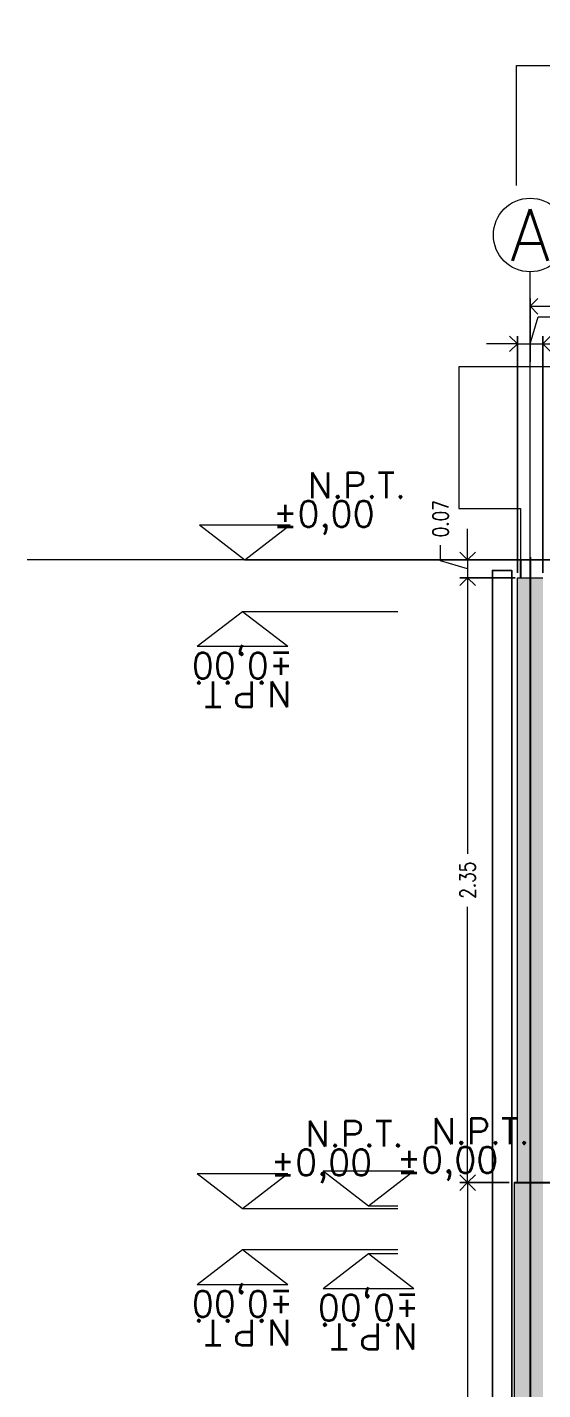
# Model space of a CAD drawing. Header units: metres. Extents: x -2 to 612, y -64 to 156.
# Drawn here: x 455.54 to 457.54, y -27.99 to -22.69 of the extents above; entities that cross this region are included whole.
import ezdxf
from ezdxf.enums import TextEntityAlignment as Align

# ---------------------------------------------------------------- set-up
doc = ezdxf.new("R2010")
doc.units = ezdxf.units.M
doc.header["$LTSCALE"] = 5
doc.header["$MEASUREMENT"] = 0
doc.linetypes.add('HIDDEN', pattern=[0.375, 0.25, -0.125])
doc.layers.get('0').update_dxf_attribs({"color": 30})
doc.layers.get('DEFPOINTS').update_dxf_attribs({"color": 210})
doc.layers.add('_AUX', color=210, linetype='Continuous', lineweight=18, plot=False)
for name, color, linetype, lineweight in [('A-ANNO-DIMS', 3, 'Continuous', 18), ('A-ANNO-SYMB', 3, 'Continuous', 18), ('A-ANNO-TEXT', 3, 'Continuous', 18), ('A-ELEV-IDEN', 3, 'Continuous', 18), ('A-ELEV-MBE1', 7, 'Continuous', 35), ('A-ELEV-MBE2', 4, 'Continuous', 25), ('A-ELEV-PATT', 8, 'Continuous', 18)]:
    doc.layers.add(name, color=color, linetype=linetype, lineweight=lineweight)
doc.styles.add('E-ROMANS', font='romans.shx', dxfattribs={"width": 0.8})
doc.dimstyles.new('E-0050_ARW_12', dxfattribs={"dimscale": 0.001, "dimtxt": 60, "dimasz": 60, "dimexe": 30, "dimexo": 20, "dimgap": 30, "dimtad": 0, "dimzin": 0, "dimdsep": 46, "dimtxsty": 'E-ROMANS', "dimblk": 'OPEN90', "dimcen": 30, "dimclrd": 256, "dimclre": 256, "dimclrt": 256, "dimadec": 0, "dimazin": 0, "dimtfac": 1, "dimtmove": 1, "dimatfit": 3, "dimldrblk": 'OPEN90', "dimfxl": 1, "dimtfill": 1, "dimtolj": 1, "dimtzin": 0, "dimlwd": -1, "dimarcsym": 0})

# ---------------------------------------------------------------- blocks, each defined once
blk = doc.blocks.new('_Open90')
at = {"color": 0, "linetype": 'ByBlock', "lineweight": -2}
for p, q in [((0, 0), (-1, 0)), ((-0.5, 0.5), (0, 0)), ((0, 0), (-0.5, -0.5))]:
    blk.add_line(p, q, dxfattribs=at)
blk = doc.blocks.new('*D934')
at = {"layer": 'A-ANNO-DIMS', "lineweight": -2, "transparency": 16777216}
for p, q in [((457.4949143828669, -23.99431957195017), (457.4949143828669, -23.74906314733757)), ((460.591909793163, -24.04431957195055), (460.591909793163, -23.74906314733757))]:
    blk.add_line(p, q, dxfattribs=at)
at = {"layer": 'A-ANNO-DIMS', "transparency": 16777216}
for p, q in [((457.5549143828669, -23.77906314733757), (458.9402692308721, -23.77906314733757)), ((460.531909793163, -23.77906314733757), (459.1465549451578, -23.77906314733757))]:
    blk.add_line(p, q, dxfattribs=at)
at = {"layer": 'DEFPOINTS', "color": 0, "transparency": 16777216}
for p in [(460.591909793163, -23.77906314733757), (457.4949143828669, -24.01431957195017), (460.591909793163, -24.06431957195055)]:
    blk.add_point(p, dxfattribs=at)
at = {"layer": 'A-ANNO-DIMS', "transparency": 16777216, "xscale": 0.06, "yscale": 0.06, "zscale": 0.06, "rotation": 180}
blk.add_blockref('_Open90', (457.4949143828669, -23.77906314733757), dxfattribs=at)
at = {"layer": 'A-ANNO-DIMS', "transparency": 16777216, "xscale": 0.06, "yscale": 0.06, "zscale": 0.06}
blk.add_blockref('_Open90', (460.591909793163, -23.77906314733757), dxfattribs=at)
at = {"layer": 'A-ANNO-DIMS', "transparency": 16777216, "insert": (459.043412088015, -23.77906314733757), "char_height": 0.06, "attachment_point": 5, "style": 'E-ROMANS', "bg_fill": 3, "box_fill_scale": 1.25, "bg_fill_color": 256, "bg_fill_true_color": 13158600, "bg_fill_transparency": 0}
blk.add_mtext('\\A1;3.10', dxfattribs=at)
blk = doc.blocks.new('*D1321')
at = {"layer": 'A-ANNO-DIMS', "transparency": 16777216}
for p, q in [((457.4949080528769, -23.92462123762759), (457.5264080528769, -23.81962123762759)), ((457.5264080528769, -23.81962123762759), (457.5864080528769, -23.81962123762759)), ((457.3854017730063, -23.92462123762759), (457.3254017730063, -23.92462123762759)), ((457.4454017730063, -23.92462123762759), (457.5444143327475, -23.92462123762759)), ((457.4454017730063, -23.92462123762759), (457.5444143327475, -23.92462123762759)), ((457.6044143327475, -23.92462123762759), (457.6644143327475, -23.92462123762759))]:
    blk.add_line(p, q, dxfattribs=at)
at = {"layer": 'A-ANNO-DIMS', "lineweight": -2, "transparency": 16777216}
for p, q in [((457.4454017730063, -24.81431952013581), (457.4454017730063, -23.89462123762759)), ((457.5444143327475, -24.81431952013582), (457.5444143327475, -23.89462123762759))]:
    blk.add_line(p, q, dxfattribs=at)
at = {"layer": 'DEFPOINTS', "color": 0, "transparency": 16777216}
for p in [(457.5444143327475, -23.92462123762759), (457.4454017730063, -24.83431952013581), (457.5444143327475, -24.83431952013582)]:
    blk.add_point(p, dxfattribs=at)
at = {"layer": 'A-ANNO-DIMS', "transparency": 16777216, "xscale": 0.06, "yscale": 0.06, "zscale": 0.06}
blk.add_blockref('_Open90', (457.4454017730063, -23.92462123762759), dxfattribs=at)
at = {"layer": 'A-ANNO-DIMS', "transparency": 16777216, "xscale": 0.06, "yscale": 0.06, "zscale": 0.06, "rotation": 180}
blk.add_blockref('_Open90', (457.5444143327475, -23.92462123762759), dxfattribs=at)
at = {"layer": 'A-ANNO-DIMS', "transparency": 16777216, "insert": (457.6895509100197, -23.81962123762759), "char_height": 0.06, "attachment_point": 5, "style": 'E-ROMANS', "bg_fill": 3, "box_fill_scale": 1.25, "bg_fill_color": 256, "bg_fill_true_color": 13158600, "bg_fill_transparency": 0}
blk.add_mtext('\\A1;0.10', dxfattribs=at)
blk = doc.blocks.new('*D1332')
at = {"layer": 'A-ANNO-DIMS', "transparency": 16777216}
for p, q in [((457.2522823904194, -24.70431957195054), (457.2522823904194, -24.64431957195054)), ((457.1472823904194, -24.76781954604317), (457.1472823904194, -24.70781954604317)), ((457.2522823904194, -24.79931954604317), (457.1472823904194, -24.76781954604317)), ((457.2522823904194, -24.76431957195054), (457.2522823904194, -24.83431952013581)), ((457.2522823904194, -24.76431957195054), (457.2522823904194, -24.83431952013581)), ((457.2522823904194, -24.89431952013581), (457.2522823904194, -24.95431952013581))]:
    blk.add_line(p, q, dxfattribs=at)
at = {"layer": 'A-ANNO-DIMS', "lineweight": -2, "transparency": 16777216}
for p, q in [((457.4374366664902, -24.76431957195054), (457.2222823904194, -24.76431957195054)), ((457.4374366664902, -24.83431952013581), (457.2222823904194, -24.83431952013581))]:
    blk.add_line(p, q, dxfattribs=at)
at = {"layer": 'DEFPOINTS', "color": 0, "transparency": 16777216}
for p in [(457.4574366664901, -24.76431957195054), (457.2522823904194, -24.83431952013581), (457.4574366664901, -24.83431952013581)]:
    blk.add_point(p, dxfattribs=at)
at = {"layer": 'A-ANNO-DIMS', "transparency": 16777216, "xscale": 0.06, "yscale": 0.06, "zscale": 0.06}
for p, rotation in [((457.2522823904194, -24.76431957195054), 270), ((457.2522823904194, -24.83431952013581), 90)]:
    blk.add_blockref('_Open90', p, dxfattribs=dict(at, rotation=rotation))
at = {"layer": 'A-ANNO-DIMS', "transparency": 16777216, "insert": (457.1472823904194, -24.60467668890024), "char_height": 0.06, "attachment_point": 5, "rotation": 90, "style": 'E-ROMANS', "bg_fill": 3, "box_fill_scale": 1.25, "bg_fill_color": 256, "bg_fill_true_color": 13158600, "bg_fill_transparency": 0}
blk.add_mtext('\\A1;0.07', dxfattribs=at)
blk = doc.blocks.new('*D1333')
at = {"layer": 'A-ANNO-DIMS', "lineweight": -2, "transparency": 16777216}
for p, q in [((457.4374366664902, -24.83431952013581), (457.2222823904194, -24.83431952013581)), ((457.4134021545283, -27.18431952013633), (457.2222823904194, -27.18431952013633))]:
    blk.add_line(p, q, dxfattribs=at)
at = {"layer": 'A-ANNO-DIMS', "transparency": 16777216}
for p, q in [((457.2522823904194, -24.89431952013581), (457.2522823904194, -25.90617666299321)), ((457.2522823904194, -27.12431952013633), (457.2522823904194, -26.11246237727892))]:
    blk.add_line(p, q, dxfattribs=at)
at = {"layer": 'DEFPOINTS', "color": 0, "transparency": 16777216}
for p in [(457.4574366664901, -24.83431952013581), (457.2522823904194, -27.18431952013633), (457.4334021545283, -27.18431952013633)]:
    blk.add_point(p, dxfattribs=at)
at = {"layer": 'A-ANNO-DIMS', "transparency": 16777216, "xscale": 0.06, "yscale": 0.06, "zscale": 0.06}
for p, rotation in [((457.2522823904194, -24.83431952013581), 90), ((457.2522823904194, -27.18431952013633), 270)]:
    blk.add_blockref('_Open90', p, dxfattribs=dict(at, rotation=rotation))
at = {"layer": 'A-ANNO-DIMS', "transparency": 16777216, "insert": (457.2522823904194, -26.00931952013599), "char_height": 0.06, "attachment_point": 5, "rotation": 90, "style": 'E-ROMANS', "bg_fill": 3, "box_fill_scale": 1.25, "bg_fill_color": 256, "bg_fill_true_color": 13158600, "bg_fill_transparency": 0}
blk.add_mtext('\\A1;2.35', dxfattribs=at)
blk = doc.blocks.new('*D1334')
at = {"layer": 'A-ANNO-DIMS', "lineweight": -2, "transparency": 16777216}
for p, q in [((457.4134021545283, -27.18431952013633), (457.2222823904194, -27.18431952013633)), ((457.5244143327473, -29.57431952013594), (457.2222823904194, -29.57431952013594))]:
    blk.add_line(p, q, dxfattribs=at)
at = {"layer": 'A-ANNO-DIMS', "transparency": 16777216}
for p, q in [((457.2522823904194, -27.24431952013633), (457.2522823904194, -28.27731952013614)), ((457.2522823904194, -29.51431952013595), (457.2522823904194, -28.48131952013614))]:
    blk.add_line(p, q, dxfattribs=at)
at = {"layer": 'DEFPOINTS', "color": 0, "transparency": 16777216}
for p in [(457.4334021545283, -27.18431952013633), (457.2522823904194, -29.57431952013594), (457.5444143327472, -29.57431952013594)]:
    blk.add_point(p, dxfattribs=at)
at = {"layer": 'A-ANNO-DIMS', "transparency": 16777216, "xscale": 0.06, "yscale": 0.06, "zscale": 0.06}
for p, rotation in [((457.2522823904194, -27.18431952013633), 90), ((457.2522823904194, -29.57431952013594), 270)]:
    blk.add_blockref('_Open90', p, dxfattribs=dict(at, rotation=rotation))
at = {"layer": 'A-ANNO-DIMS', "transparency": 16777216, "insert": (457.2522823904194, -28.37931952013606), "char_height": 0.06, "attachment_point": 5, "rotation": 90, "style": 'E-ROMANS', "bg_fill": 3, "box_fill_scale": 1.25, "bg_fill_color": 256, "bg_fill_true_color": 13158600, "bg_fill_transparency": 0}
blk.add_mtext('\\A1;2.39', dxfattribs=at)

msp = doc.modelspace()

# ---------------------------------------------------------------- hatches: boundary and pattern name
at = {"layer": 'A-ELEV-PATT'}
h = msp.add_hatch(color=252, dxfattribs=at)
h.paths.add_polyline_path([(457.4334021545283, -29.60439387021279), (457.5444143327472, -29.6043938702128), (457.5444143327472, -27.18431952013633), (457.4334021545283, -27.18431952013633)])
h.paths.add_polyline_path([(457.4454017730063, -27.18431952013633), (457.5444143327472, -27.18431952013633), (457.5444143327475, -24.83431952013582), (457.4454017730063, -24.83431952013581)])

# ---------------------------------------------------------------- linework, layer by layer
at = {"layer": '_AUX'}
msp.add_lwpolyline([(457.4980204937469, -29.71068754103807), (457.4980204937469, -24.75325594543393)], dxfattribs=at)
at = {"layer": 'A-ANNO-SYMB'}
for p, q in [((477.8751348362712, -24.76431957195051), (455.54141832712, -24.76431957195054)), ((456.3867482182004, -24.76431957195054), (457.4574366664901, -24.76431957195054)), ((457.4574366664901, -24.76431957195054), (460.6293950992651, -24.76431957195051)), ((457.4454017730063, -27.18431952013633), (457.4454017730063, -24.83431952013581)), ((457.4454017730063, -24.83431952013581), (457.5444143327475, -24.83431952013582)), ((457.4334021545283, -27.18431952013685), (457.4334021545283, -29.76068043738481))]:
    msp.add_line(p, q, dxfattribs=at)
at = {"layer": 'A-ANNO-SYMB', "linetype": 'HIDDEN'}
for p, q in [((456.3774572042107, -24.96431957195054), (456.9814258640308, -24.96431957195054)), ((456.3774572042107, -27.28431952013584), (456.9814258640308, -27.28431952013584)), ((456.3774572042107, -27.44431957195057), (456.9814258640308, -27.44431957195057))]:
    msp.add_line(p, q, dxfattribs=at)
at = {"layer": 'A-ANNO-SYMB'}
for points in [[(456.2107119961227, -24.6284472220092), (456.5627844402781, -24.6284472220092)], [(456.2107119961227, -24.6284472220092), (456.3867482182004, -24.76431957195054), (456.5627844402781, -24.6284472220092)], [(456.201420982133, -25.10019192189201), (456.3774572042107, -24.96431957195067), (456.5534934262884, -25.10019192189201)], [(456.201420982133, -25.10019192189201), (456.5534934262884, -25.10019192189201)], [(456.201420982133, -27.14844717019452), (456.5534934262884, -27.14844717019452)], [(456.201420982133, -27.14844717019452), (456.3774572042107, -27.28431952013585), (456.5534934262884, -27.14844717019452)], [(456.6913708668943, -27.13844722200921), (457.0434433110497, -27.13844722200921)], [(456.6913708668943, -27.13844722200921), (456.867407088972, -27.27431957195054), (457.0434433110497, -27.13844722200921)], [(456.201420982133, -27.58019192189191), (456.3774572042107, -27.44431957195057), (456.5534934262884, -27.58019192189191)], [(456.6913708668943, -27.59519192189188), (456.867407088972, -27.45931957195054), (457.0434433110497, -27.59519192189188)], [(456.201420982133, -27.58019192189191), (456.5534934262884, -27.58019192189191)], [(456.6913708668943, -27.59519192189188), (457.0434433110497, -27.59519192189188)]]:
    msp.add_lwpolyline(points, dxfattribs=at)
at = {"layer": 'A-ANNO-SYMB', "linetype": 'HIDDEN'}
for points in [[(456.867407088972, -27.27431957195054), (456.9814258640308, -27.27431957195054)], [(456.867407088972, -27.45931957195054), (456.9814258640308, -27.45931957195054)]]:
    msp.add_lwpolyline(points, dxfattribs=at)
at = {"layer": 'A-ANNO-SYMB'}
msp.add_circle((457.495260736667, -23.50200040856828), 0.1430280167777482, dxfattribs=at)
at = {"layer": 'A-ANNO-TEXT', "linetype": 'HIDDEN'}
msp.add_lwpolyline([(457.4423920589693, -23.30978802284019), (457.4423920589693, -22.84279358794473), (460.4504424136785, -22.84279358794474), (460.5934704304561, -22.69463090836422), (460.736498447234, -22.84279358794474), (463.7414343915923, -22.84279358794474), (463.7414343915923, -23.30978802284019)], dxfattribs=at)
at = {"layer": 'A-ELEV-IDEN'}
msp.add_line((457.4574097557293, -24.56431957195151), (457.4574097557293, -24.76431957195054), dxfattribs=at)
at = {"layer": 'A-ELEV-MBE1'}
for p, q in [((457.4574097557293, -24.76431957195057), (457.4574097557293, -24.83431952013581)), ((457.4334021545283, -27.18431952013633), (457.5968908315833, -27.18431952013633))]:
    msp.add_line(p, q, dxfattribs=at)
at = {"layer": 'A-ELEV-MBE2'}
msp.add_lwpolyline([(457.3484021545289, -29.61472467912527), (457.3484021545289, -24.80548976432503), (457.423402154529, -24.80548976432503), (457.4234021545283, -29.61472467912527)], dxfattribs=at)

# ---------------------------------------------------------------- texts
at = {"layer": 'A-ANNO-TEXT', "style": 'E-ROMANS'}
msp.add_attdef('A', text='0.00', height=0.2, dxfattribs=at).set_placement((457.495260736667, -23.50200040856828), align=Align.MIDDLE_CENTER)
for tag, text, p in [('N.P.T.', 'N.', (456.8220842670802, -24.55431791994279)), ('%%P0,00', '0.00', (456.693910472104, -24.66590933671475)), ('N.P.T.', 'N.', (456.8127932530905, -27.07431786812811)), ('%%P0,00', '0.00', (456.6846194581143, -27.18590928490007))]:
    msp.add_attdef(tag, text=text, height=0.1, dxfattribs=at).set_placement(p, align=Align.BOTTOM_CENTER)
for tag, text, p in [('%%P0,00', '0.00', (456.3774572042107, -25.09552003121904)), ('N.P.T.', 'N.', (456.3774572042107, -25.207111447991)), ('%%P0,00', '0.00', (456.3774572042107, -27.57552003121894)), ('%%P0,00', '0.00', (456.867407088972, -27.59052003121892)), ('N.P.T.', 'N.', (456.3774572042107, -27.6871114479909)), ('N.P.T.', 'N.', (456.867407088972, -27.70211144799087))]:
    msp.add_attdef(tag, text=text, height=0.1, rotation=180, dxfattribs=at).set_placement(p, align=Align.BOTTOM_CENTER)

# ---------------------------------------------------------------- dimensions: what is measured, and where the dimension line sits
at = {"layer": 'A-ANNO-DIMS'}
dim = msp.add_linear_dim(base=(460.591909793163, -23.77906314733757), p1=(457.4949143828669, -24.01431957195017), p2=(460.591909793163, -24.06431957195055), dimstyle='E-0050_ARW_12', dxfattribs=at)
dim.commit()
dim.dimension.update_dxf_attribs({"geometry": '*D934', "text_midpoint": (459.043412088015, -23.77906314733757)})

# ---------------------------------------------------------------- next in the draw order: linework, layer by layer
at = {"layer": 'A-ELEV-IDEN'}
msp.add_lwpolyline([(457.5774097557291, -24.56431957195151), (457.8174097557294, -24.56431957195151), (457.8174097557294, -24.01431957195057), (457.2174097557292, -24.01431957195057), (457.2174097557292, -24.56431957195151), (457.4574097557293, -24.56431957195151)], dxfattribs=at)

# ---------------------------------------------------------------- next in the draw order: dimensions: what is measured, and where the dimension line sits
at = {"layer": 'A-ANNO-DIMS'}
dim = msp.add_linear_dim(base=(457.5444143327475, -23.92462123762759), p1=(457.4454017730063, -24.83431952013581), p2=(457.5444143327475, -24.83431952013582), dimstyle='E-0050_ARW_12', dxfattribs=at)
dim.commit()
dim.dimension.update_dxf_attribs({"geometry": '*D1321', "text_midpoint": (457.6164080528769, -23.81962123762759)})

# ---------------------------------------------------------------- next in the draw order: dimensions: what is measured, and where the dimension line sits
dim = msp.add_linear_dim(base=(457.2522823904194, -24.83431952013581), p1=(457.4574366664901, -24.76431957195054), p2=(457.4574366664901, -24.83431952013581), angle=270, dimstyle='E-0050_ARW_12', dxfattribs=at)
dim.commit()
dim.dimension.update_dxf_attribs({"geometry": '*D1332', "text_midpoint": (457.1472823904194, -24.6778195460431)})

# ---------------------------------------------------------------- next in the draw order: dimensions: what is measured, and where the dimension line sits
dim = msp.add_linear_dim(base=(457.2522823904194, -27.18431952013633), p1=(457.4574366664901, -24.83431952013581), p2=(457.4334021545283, -27.18431952013633), angle=270, dimstyle='E-0050_ARW_12', dxfattribs=at)
dim.commit()
dim.dimension.update_dxf_attribs({"geometry": '*D1333', "text_midpoint": (457.2522823904194, -26.00931952013599)})

# ---------------------------------------------------------------- next in the draw order: texts
at = {"layer": 'A-ANNO-TEXT', "style": 'E-ROMANS'}
msp.add_attdef('N.P.T.', text='N.', height=0.1, dxfattribs=at).set_placement((457.3027431378518, -27.0643179199428), align=Align.BOTTOM_CENTER)

# ---------------------------------------------------------------- next in the draw order: dimensions: what is measured, and where the dimension line sits
at = {"layer": 'A-ANNO-DIMS'}
dim = msp.add_linear_dim(base=(457.2522823904194, -29.57431952013594), p1=(457.4334021545283, -27.18431952013633), p2=(457.5444143327472, -29.57431952013594), angle=270, dimstyle='E-0050_ARW_12', dxfattribs=at)
dim.commit()
dim.dimension.update_dxf_attribs({"geometry": '*D1334', "text_midpoint": (457.2522823904194, -28.37931952013606)})

# ---------------------------------------------------------------- next in the draw order: linework, layer by layer
at = {"layer": 'A-ANNO-SYMB'}
msp.add_line((457.4949143828667, -31.84623668585441), (457.4949143828669, -23.64501217950279), dxfattribs=at)

# ---------------------------------------------------------------- next in the draw order: texts
at = {"layer": 'A-ANNO-TEXT', "style": 'E-ROMANS'}
msp.add_attdef('%%P0,00', text='0.00', height=0.1, dxfattribs=at).set_placement((457.1745693428755, -27.17590933671476), align=Align.BOTTOM_CENTER)

doc.saveas('drawing.dxf')
